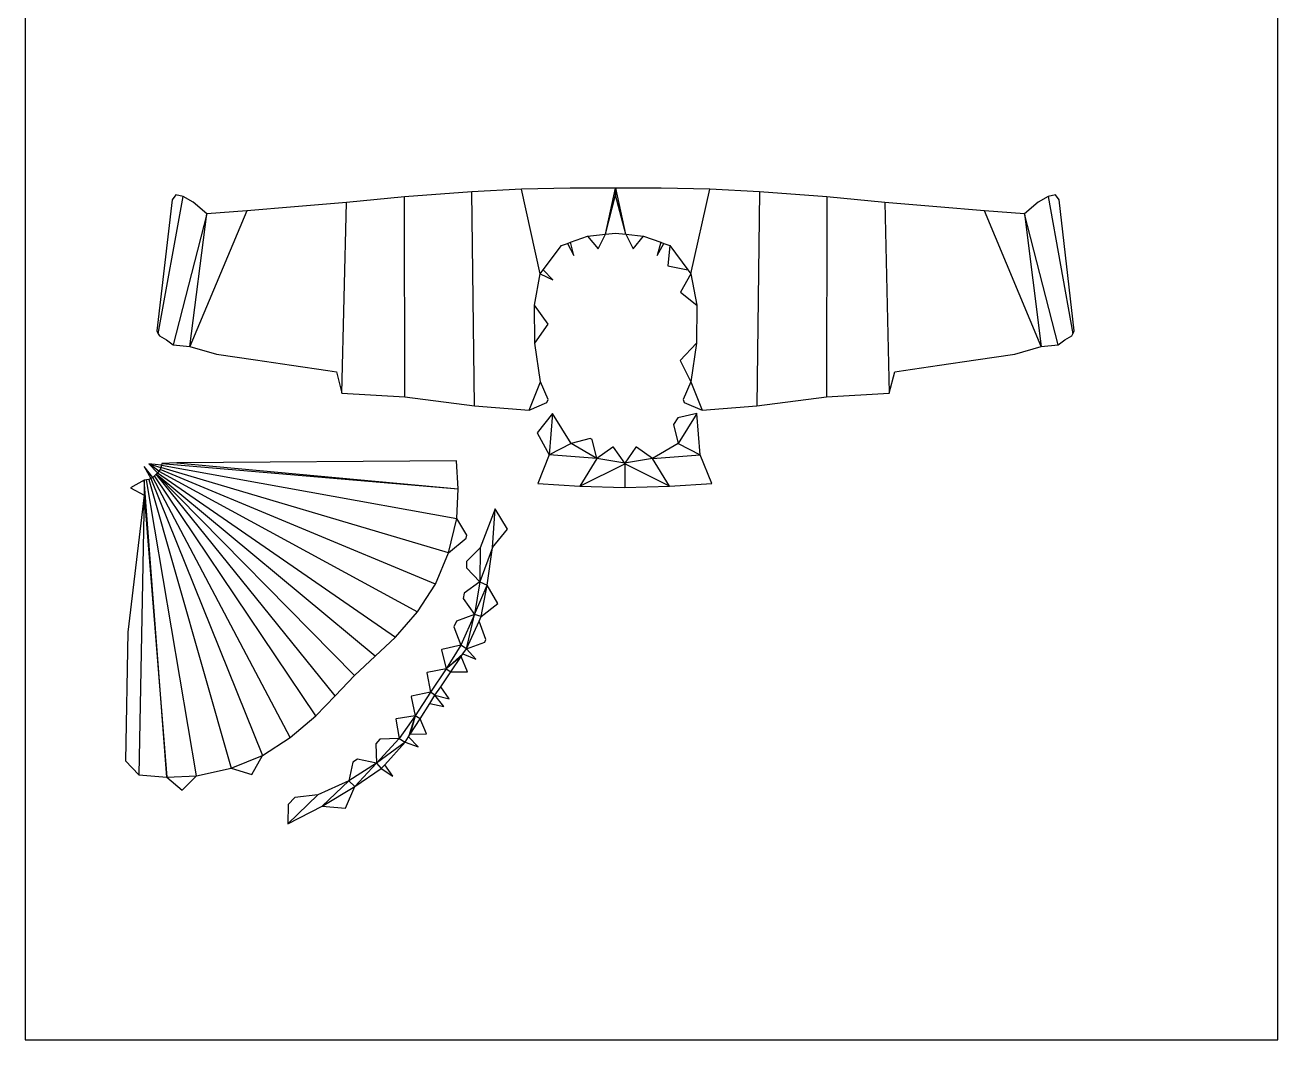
# Model space of a CAD drawing. Extents: x 35 to 967, y 23 to 835.
# Drawn here: x 35.2 to 492.2, y 22.9 to 393 of the extents above; entities that cross this region are included whole.
import ezdxf

# ---------------------------------------------------------------- set-up
doc = ezdxf.new("R2010")
doc.units = 0
doc.header["$MEASUREMENT"] = 0
for name, color, linetype in [('CutLine', 1, 'Continuous'), ('MountainLine', 5, 'Continuous'), ('ValleyLine', 5, 'Continuous')]:
    doc.layers.add(name, color=color, linetype=linetype)

msp = doc.modelspace()

# ---------------------------------------------------------------- linework, layer by layer
at = {"linetype": 'Continuous'}
msp.add_lwpolyline([(492.21, 834.9), (35.21, 834.9), (35.21, 22.9), (492.21, 22.9)], close=True, dxfattribs=at)
at = {"layer": 'CutLine', "linetype": 'Continuous'}
for p, q in [((88.84, 329.21), (83.32, 281.54)), ((90.22, 331.09), (88.84, 329.21)), ((92.91, 330.5), (90.22, 331.09)), ((96.51, 328.46), (92.91, 330.5)), ((173.62, 330.4), (152.45, 328.24)), ((198.17, 332.16), (173.62, 330.4)), ((216.27, 333.18), (198.17, 332.16)), ((234.02, 333.46), (216.27, 333.18)), ((250.57, 333.58), (234.02, 333.46)), ((250.63, 330.96), (250.57, 333.58)), ((250.68, 333.58), (250.58, 333.55)), ((267.24, 333.46), (250.68, 333.58)), ((284.99, 333.18), (267.24, 333.46)), ((303.08, 332.16), (284.99, 333.18)), ((327.64, 330.4), (303.08, 332.16)), ((348.81, 328.24), (327.64, 330.4)), ((408.34, 330.5), (404.74, 328.46)), ((411.03, 331.08), (408.34, 330.5)), ((412.41, 329.21), (411.03, 331.08)), ((417.93, 281.54), (412.41, 329.21)), ((101.54, 324.2), (96.51, 328.46)), ((116.06, 325.27), (101.54, 324.2)), ((133.48, 326.7), (116.06, 325.27)), ((152.45, 328.24), (133.48, 326.7)), ((367.77, 326.7), (348.81, 328.24)), ((385.19, 325.27), (367.77, 326.7)), ((399.72, 324.19), (385.19, 325.27)), ((404.74, 328.46), (399.72, 324.19)), ((234.13, 313.81), (240.42, 316.05)), ((240.42, 316.05), (244.26, 311.45)), ((244.26, 311.45), (246.97, 316.79)), ((246.97, 316.79), (250.63, 317.16)), ((250.63, 317.16), (254.29, 316.79)), ((254.29, 316.79), (256.99, 311.45)), ((256.99, 311.45), (260.82, 316.05)), ((260.82, 316.05), (267.13, 313.81)), ((224.24, 303.74), (230.9, 312.64)), ((230.9, 312.64), (233.06, 313.39)), ((233.06, 313.39), (235.43, 308.95)), ((235.43, 308.95), (234.13, 313.81)), ((267.13, 313.81), (265.83, 308.95)), ((265.83, 308.95), (268.2, 313.39)), ((268.2, 313.39), (270.36, 312.64)), ((270.36, 312.64), (269.68, 305.19)), ((220.98, 290.81), (223.16, 302.22)), ((223.16, 302.22), (227.77, 300.08)), ((227.77, 300.08), (224.24, 303.74)), ((269.68, 305.19), (277.01, 303.74)), ((278.1, 302.22), (274.27, 295.58)), ((277.01, 303.74), (278.1, 302.22)), ((274.27, 295.58), (280.26, 290.81)), ((226.07, 283.95), (220.98, 290.81)), ((280.26, 290.81), (280.1, 276.96)), ((221.15, 276.96), (226.07, 283.95)), ((83.32, 281.54), (83.81, 280.43)), ((83.81, 280.43), (84.24, 279.68)), ((84.24, 279.68), (86.82, 278.17)), ((414.43, 278.17), (417.01, 279.68)), ((417.01, 279.68), (417.44, 280.42)), ((417.44, 280.42), (417.93, 281.54)), ((86.82, 278.17), (89.2, 276.41)), ((89.2, 276.41), (95.37, 275.73)), ((95.37, 275.73), (105.06, 273.02)), ((223.25, 262.93), (221.15, 276.96)), ((280.1, 276.96), (274.11, 270.69)), ((396.19, 273.02), (405.88, 275.73)), ((405.88, 275.73), (412.05, 276.41)), ((412.05, 276.41), (414.43, 278.17)), ((105.06, 273.02), (119.23, 270.95)), ((119.23, 270.95), (132.45, 269)), ((274.11, 270.69), (278.01, 262.93)), ((368.8, 269), (382.02, 270.95)), ((382.02, 270.95), (396.19, 273.02)), ((132.45, 269), (145.66, 267.03)), ((145.66, 267.03), (148.78, 266.59)), ((148.78, 266.59), (150.8, 258.82)), ((350.45, 258.82), (352.47, 266.59)), ((352.47, 266.59), (355.59, 267.03)), ((355.59, 267.03), (368.8, 269)), ((226.02, 256.43), (223.25, 262.93)), ((278.01, 262.93), (275.24, 256.43)), ((150.8, 258.82), (173.69, 257.45)), ((173.69, 257.45), (199.11, 254.18)), ((225.59, 255.36), (226.02, 256.43)), ((275.24, 256.43), (275.67, 255.36)), ((302.13, 254.18), (327.57, 257.45)), ((327.57, 257.45), (350.45, 258.82)), ((199.11, 254.18), (219.08, 252.59)), ((219.08, 252.59), (225.59, 255.36)), ((227.65, 251.4), (222.02, 244.24)), ((234.44, 240.44), (227.65, 251.4)), ((280.2, 251.4), (273.32, 249.79)), ((275.67, 255.36), (282.18, 252.59)), ((281.52, 236.22), (280.2, 251.4)), ((282.18, 252.59), (302.13, 254.18)), ((273.32, 249.79), (271.79, 247.32)), ((271.79, 247.32), (273.41, 240.44)), ((222.02, 244.24), (226.34, 236.22)), ((241.28, 242.24), (234.44, 240.44)), ((242.01, 241.82), (241.28, 242.24)), ((243.82, 234.98), (242.01, 241.82)), ((249.58, 239.08), (243.82, 234.98)), ((249.83, 239.04), (249.58, 239.08)), ((253.93, 233.29), (249.83, 239.04)), ((258.03, 239.04), (253.93, 233.28)), ((258.27, 239.08), (258.03, 239.04)), ((264.03, 234.98), (258.27, 239.08)), ((273.41, 240.44), (264.03, 234.98)), ((85.05, 233.16), (84.95, 232.48)), ((90.54, 233.35), (85.05, 233.16)), ((192.58, 234.13), (90.54, 233.35)), ((193.23, 223.89), (192.58, 234.13)), ((226.34, 236.22), (222.2, 225.86)), ((253.92, 233.28), (253.93, 232.94)), ((285.66, 225.86), (281.52, 236.22)), ((81.77, 228.04), (78.64, 231.96)), ((78.64, 231.96), (81.12, 227.6)), ((84.95, 232.48), (80.38, 232.96)), ((80.38, 232.96), (84.79, 231.69)), ((80.38, 232.96), (83.5, 229.69)), ((84.02, 230.27), (80.59, 232.9)), ((82.37, 228.57), (81.77, 228.04)), ((83.05, 229.21), (82.37, 228.57)), ((83.5, 229.69), (83.05, 229.21)), ((84.48, 230.92), (84.02, 230.27)), ((84.79, 231.69), (84.48, 230.92)), ((78.61, 227.06), (73.64, 224.26)), ((73.64, 224.26), (78.67, 221.56)), ((79.56, 227.15), (78.61, 227.06)), ((80.35, 227.3), (79.56, 227.15)), ((81.12, 227.6), (80.35, 227.3)), ((222.2, 225.86), (237.59, 224.81)), ((237.59, 224.81), (253.93, 224.31)), ((253.93, 224.31), (270.27, 224.81)), ((270.27, 224.81), (285.66, 225.86)), ((78.67, 221.56), (72.71, 171.58)), ((192.71, 213.05), (193.23, 223.89)), ((206.65, 216.6), (201.25, 202.35)), ((211.15, 209.18), (206.65, 216.6)), ((196.41, 207.03), (192.71, 213.05)), ((189.72, 200.5), (196.14, 205.87)), ((196.14, 205.87), (196.41, 207.03)), ((205.67, 202.45), (211.15, 209.18)), ((201.25, 202.35), (196.2, 197.41)), ((203.82, 188.73), (205.67, 202.45)), ((184.93, 189.07), (189.72, 200.5)), ((196.2, 197.41), (196.17, 195.01)), ((196.17, 195.01), (201.11, 189.96)), ((178.32, 179.02), (184.93, 189.07)), ((201.11, 189.96), (195.36, 185.84)), ((207.64, 182.08), (203.82, 188.73)), ((195.36, 185.84), (195.03, 183.84)), ((195.03, 183.84), (199.15, 178.09)), ((170.31, 169.74), (178.32, 179.02)), ((201.63, 177.32), (207.64, 182.08)), ((192.53, 175.59), (191.6, 173.53)), ((199.15, 178.09), (192.53, 175.59)), ((200.89, 175.62), (201.63, 177.32)), ((203.33, 168.98), (200.89, 175.62)), ((72.71, 171.58), (71.82, 124.64)), ((162.95, 162.8), (170.31, 169.74)), ((191.6, 173.53), (194.11, 166.91)), ((187.23, 165.27), (187.17, 165.16)), ((187.17, 165.16), (188.81, 158.29)), ((194.11, 166.91), (187.23, 165.27)), ((196.22, 165.52), (202.86, 167.97)), ((199.68, 161.73), (196.22, 165.52)), ((202.86, 167.97), (203.33, 168.98)), ((155.42, 155.82), (162.95, 162.8)), ((194.27, 162.7), (194.92, 163.65)), ((196.56, 157.14), (194.27, 162.7)), ((194.92, 163.65), (199.68, 161.73)), ((148.37, 148.38), (155.42, 155.82)), ((181.87, 156.94), (181.72, 156.73)), ((181.72, 156.73), (183.07, 149.78)), ((188.81, 158.29), (181.87, 156.94)), ((186.84, 151.7), (190.55, 157.15)), ((190.55, 157.15), (196.56, 157.14)), ((189.88, 147.32), (186.84, 151.7)), ((141.33, 141.09), (148.37, 148.38)), ((176.16, 148.27), (176.02, 148.06)), ((176.02, 148.06), (177.53, 141.15)), ((183.07, 149.78), (176.16, 148.27)), ((188.02, 144.5), (184.73, 148.69)), ((184.73, 148.69), (189.88, 147.32)), ((179.27, 140.01), (182.8, 145.56)), ((182.8, 145.56), (188.02, 144.5)), ((131.97, 133.17), (141.33, 141.09)), ((170.57, 139.95), (170.49, 139.84)), ((170.49, 139.84), (171.69, 132.87)), ((177.53, 141.15), (170.57, 139.95)), ((181.65, 134.48), (179.27, 140.01)), ((121.84, 126.69), (131.97, 133.17)), ((164.63, 132.56), (163.11, 130.89)), ((171.69, 132.87), (164.63, 132.56)), ((175.02, 133.42), (175.63, 134.39)), ((178.65, 129.8), (175.02, 133.42)), ((175.63, 134.39), (181.65, 134.48)), ((163.11, 130.89), (163.42, 123.83)), ((166.38, 123.21), (173.81, 131.48)), ((173.81, 131.48), (178.65, 129.8)), ((71.82, 124.64), (76.72, 119.54)), ((117.98, 119.72), (121.84, 126.69)), ((154.81, 124.25), (153.29, 117.34)), ((156.51, 125.34), (154.81, 124.25)), ((163.42, 123.83), (156.51, 125.34)), ((76.72, 119.54), (86.94, 118.77)), ((92.55, 113.98), (97.78, 119.18)), ((97.78, 119.18), (110.36, 122.02)), ((110.36, 122.02), (117.98, 119.72)), ((155.49, 115.33), (165.11, 121.85)), ((165.11, 121.85), (169.4, 119.12)), ((169.4, 119.12), (166.38, 123.21)), ((86.94, 118.77), (92.55, 113.98)), ((153.29, 117.34), (141.96, 112.32)), ((152.13, 107.48), (155.49, 115.33)), ((133.67, 111.27), (131.12, 108.8)), ((141.96, 112.32), (133.67, 111.27)), ((131.12, 108.8), (131, 101.73)), ((131, 101.73), (143.62, 108.21)), ((143.62, 108.21), (152.13, 107.48))]:
    msp.add_line(p, q, dxfattribs=at)
at = {"layer": 'MountainLine', "linetype": 'Continuous'}
for p, q in [((173.69, 257.45), (173.62, 330.4)), ((199.11, 254.18), (198.17, 332.16)), ((223.16, 302.22), (216.27, 333.18)), ((246.97, 316.79), (250.63, 330.96)), ((250.68, 333.58), (250.63, 330.96)), ((254.29, 316.79), (250.63, 330.96)), ((278.1, 302.22), (284.99, 333.18)), ((303.08, 332.16), (302.13, 254.18)), ((327.64, 330.4), (327.57, 257.45)), ((116.06, 325.27), (95.37, 275.73)), ((405.88, 275.73), (385.19, 325.27)), ((95.37, 275.73), (101.54, 324.2)), ((399.72, 324.19), (405.88, 275.73)), ((227.65, 251.4), (226.34, 236.22)), ((234.44, 240.44), (226.34, 236.22)), ((273.41, 240.44), (281.52, 236.22)), ((85.05, 233.16), (193.23, 223.89)), ((243.82, 234.98), (237.59, 224.81)), ((253.93, 232.94), (253.94, 233.28)), ((270.27, 224.81), (264.03, 234.98)), ((141.33, 141.09), (82.37, 228.57)), ((148.37, 148.38), (83.05, 229.21)), ((155.42, 155.82), (83.05, 229.21)), ((162.95, 162.8), (83.05, 229.21)), ((84.02, 230.27), (83.5, 229.69)), ((83.5, 229.69), (170.31, 169.74)), ((84.02, 230.27), (178.32, 179.02)), ((184.93, 189.07), (84.48, 230.92)), ((84.95, 232.48), (84.79, 231.69)), ((189.72, 200.5), (84.79, 231.69)), ((84.95, 232.48), (192.71, 213.05)), ((253.93, 232.94), (253.93, 224.31)), ((86.94, 118.77), (78.61, 227.06)), ((97.78, 119.18), (79.56, 227.15)), ((80.35, 227.3), (110.36, 122.02)), ((81.77, 228.04), (81.12, 227.6)), ((81.12, 227.6), (121.84, 126.69)), ((131.97, 133.17), (81.77, 228.04)), ((78.67, 221.56), (76.72, 119.54)), ((205.67, 202.45), (201.11, 189.96)), ((201.11, 189.96), (199.15, 178.09)), ((201.11, 189.96), (203.82, 188.73)), ((199.15, 178.09), (194.11, 166.91)), ((201.63, 177.32), (199.15, 178.09)), ((196.22, 165.52), (194.11, 166.91)), ((194.27, 162.7), (188.81, 158.29)), ((188.81, 158.29), (190.55, 157.15)), ((184.73, 148.69), (183.07, 149.78)), ((177.53, 141.15), (175.63, 134.39)), ((179.27, 140.01), (177.53, 141.15)), ((171.69, 132.87), (163.42, 123.83)), ((171.69, 132.87), (173.81, 131.48)), ((163.42, 123.83), (153.29, 117.34)), ((163.42, 123.83), (165.11, 121.85)), ((153.29, 117.34), (143.62, 108.21)), ((155.49, 115.33), (153.29, 117.34)), ((141.96, 112.32), (131, 101.73))]:
    msp.add_line(p, q, dxfattribs=at)
at = {"layer": 'ValleyLine', "linetype": 'Continuous'}
for p, q in [((83.81, 280.43), (92.91, 330.5)), ((246.97, 316.79), (250.57, 333.58)), ((254.29, 316.79), (250.68, 333.58)), ((408.34, 330.5), (417.44, 280.42)), ((150.8, 258.82), (152.45, 328.24)), ((348.81, 328.24), (350.45, 258.82)), ((101.54, 324.2), (89.2, 276.41)), ((412.05, 276.41), (399.72, 324.19)), ((240.42, 316.05), (246.97, 316.79)), ((254.29, 316.79), (260.82, 316.05)), ((233.06, 313.39), (234.13, 313.81)), ((267.13, 313.81), (268.2, 313.39)), ((270.36, 312.64), (277.01, 303.74)), ((223.16, 302.22), (224.24, 303.74)), ((278.1, 302.22), (280.26, 290.81)), ((221.15, 276.96), (220.98, 290.81)), ((280.1, 276.96), (278.01, 262.93)), ((219.08, 252.59), (223.25, 262.93)), ((278.01, 262.93), (282.18, 252.59)), ((280.2, 251.4), (273.41, 240.44)), ((243.82, 234.98), (234.44, 240.44)), ((90.54, 233.35), (193.23, 223.89)), ((243.82, 234.98), (226.34, 236.22)), ((253.94, 233.28), (243.82, 234.98)), ((264.03, 234.98), (253.92, 233.28)), ((264.03, 234.98), (281.52, 236.22)), ((237.59, 224.81), (253.93, 232.94)), ((270.27, 224.81), (253.93, 232.94)), ((78.61, 227.06), (78.67, 221.56)), ((78.67, 221.56), (86.94, 118.77)), ((205.67, 202.45), (206.65, 216.6)), ((189.72, 200.5), (192.71, 213.05)), ((201.25, 202.35), (201.11, 189.96)), ((199.15, 178.09), (203.82, 188.73)), ((201.63, 177.32), (203.82, 188.73)), ((196.22, 165.52), (199.15, 178.09)), ((196.22, 165.52), (200.89, 175.62)), ((194.11, 166.91), (188.81, 158.29)), ((194.92, 163.65), (196.22, 165.52)), ((194.92, 163.65), (188.81, 158.29)), ((190.55, 157.15), (194.27, 162.7)), ((188.81, 158.29), (183.07, 149.78)), ((184.73, 148.69), (186.84, 151.7)), ((183.07, 149.78), (177.53, 141.15)), ((182.8, 145.56), (184.73, 148.69)), ((177.53, 141.15), (171.69, 132.87)), ((177.53, 141.15), (175.02, 133.42)), ((175.63, 134.39), (179.27, 140.01)), ((173.81, 131.48), (175.02, 133.42)), ((173.81, 131.48), (163.42, 123.83)), ((110.36, 122.02), (121.84, 126.69)), ((155.49, 115.33), (163.42, 123.83)), ((86.94, 118.77), (97.78, 119.18)), ((165.11, 121.85), (166.38, 123.21)), ((143.62, 108.21), (155.49, 115.33))]:
    msp.add_line(p, q, dxfattribs=at)

doc.saveas('drawing.dxf')
